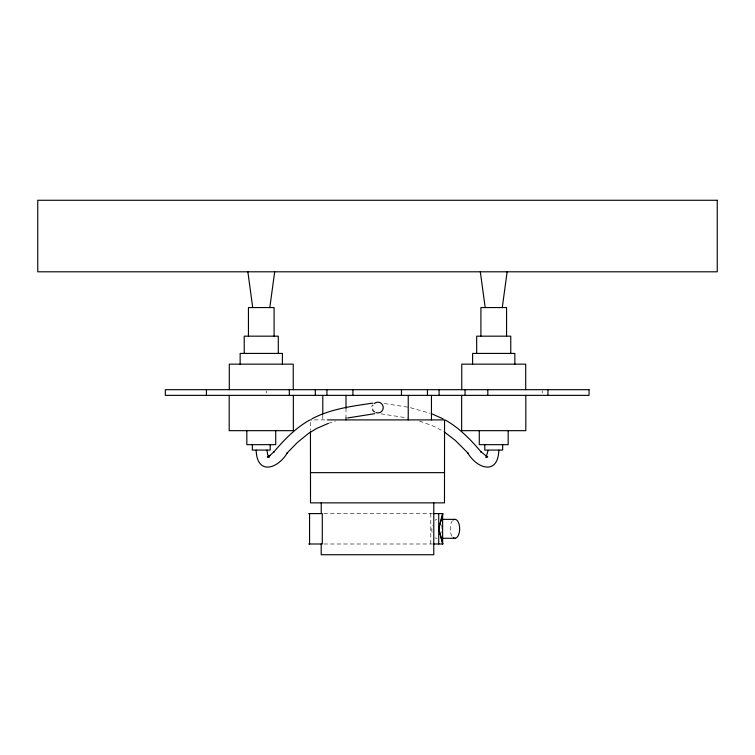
<?xml version="1.0" encoding="UTF-8"?>
<svg xmlns="http://www.w3.org/2000/svg" width="755" height="755" viewBox="0 0 755 755"><rect width="100%" height="100%" fill="white"/><g stroke="black" fill="none" stroke-linecap="round" stroke-linejoin="round"><path stroke-width="0.57" stroke-dasharray="3.77 2.83" d="M328.34 423.395L335.484 421.016M314.382 419.903L326.453 419.903M323.82 513.598L432.455 513.598M323.82 543.996L432.455 543.996M384.352 403.491L409.446 407.426L430.284 413.296M380.973 413.815L407.294 417.94M419.516 421.016L434.031 426.367L443.666 431.539M542.241 390.826L542.241 393.091M430.794 513.598L430.794 543.996M346.007 408.219L346.007 417.562M322.791 415.231L322.791 419.903M310.447 422.243L310.447 430.454M266.572 390.826L266.572 393.091M441.675 524.989A9.447 5.03 -86 0 1 441.345 532.454M437.032 538.164A9.447 5.03 -86 0 1 434.993 537.834M432.02 532.284A9.447 5.03 -86 0 1 432.341 525.414M435.163 520.261A9.447 5.03 -86 0 1 436.918 519.402M452.056 536.343A9.475 4.738 -90 0 1 452.396 520.79M374.593 412.315A5.37 5.37 0 0 1 372.394 404.859M374.669 411.881A5.37 5.37 0 0 1 373.168 404.963"/><path stroke-width="1.13" d="M278.302 353.425L278.302 336.173L244.214 336.173L244.233 353.425M321.215 502.868L321.243 513.598M510.767 353.425L510.767 336.173L476.669 336.173L476.698 353.425M327.321 419.903L444.553 419.903L444.478 502.868L310.522 502.868L310.447 431.624M498.838 450.084C498.168 475.254 477.386 469.402 467.439 452.509L467.958 453.094L455.397 440.486L444.365 431.973M488.023 450.575L486.116 457.303L486.767 456.709L486.041 457.247L487.787 456.907M269.818 307.559L274.678 271.8M502.283 307.559L507.143 271.8M309.588 420.101C295.403 428.076 284.012 439.995 273.574 452.283L274.112 451.679L269.308 456.039L269.988 455.567L267.213 456.907L268.959 457.247L268.233 456.709L268.884 457.303L267.685 454.699L266.93 450.084M311.909 418.836C330.766 408.88 352.075 406.143 372.885 403.123M328.34 423.395L316.628 428.444L308.427 433.483L297.413 442.458L287.042 453.094L287.561 452.509C277.614 469.402 256.832 475.254 256.162 450.084M347.706 417.94L374.744 413.693M310.447 419.903L311.419 419.903M310.447 472.649L444.553 472.649M308.663 513.598L322.291 513.598L322.291 543.996L308.663 543.996M433.37 513.598L442.949 513.598L438.721 528.802L442.628 543.996L442.628 513.598L438.721 528.802L442.949 543.996L433.37 543.996M441.666 538.277L455.048 538.277M441.835 519.346L454.378 519.383M487.173 456.766L480.888 451.679L481.426 452.283C470.988 439.995 459.597 428.076 445.412 420.101M432.162 413.985L443.091 418.836M480.322 271.8L485.182 307.559M247.857 271.8L252.717 307.559M321.205 543.996L321.215 554.727L433.785 554.727L433.785 502.868M547.96 389.684L547.96 395.365M525.81 395.365L525.81 430.671L461.645 430.671L461.645 395.365M525.707 389.684L525.707 364.155L461.758 364.155L461.758 389.684M514.853 364.155L514.853 353.425L472.602 353.425L472.602 364.155M508.172 430.671L508.172 444.667L479.283 444.667L479.283 430.671M506.558 336.173L506.558 307.559L480.907 307.559L480.907 336.173M502.66 444.667L502.66 450.084L484.795 450.084L484.795 444.667M487.815 389.684L487.815 395.365M465.061 389.684L465.061 395.365M439.08 389.684L439.08 395.365M438.721 513.598L438.721 543.996M431.454 395.365L431.454 419.903M427.453 389.684L427.453 395.365M408.238 395.365L408.238 419.903M401.471 389.684L401.471 395.365M352.915 389.684L352.915 395.365M346.007 395.365L346.007 408.219M346.007 417.562L346.007 419.903M326.924 389.684L326.924 395.365M322.791 395.365L322.791 414.061M315.307 389.684L315.307 395.365M309.569 513.598L309.569 543.996M293.355 395.365L293.346 430.671L229.19 430.671L229.19 395.365M293.242 389.684L293.242 364.155L229.293 364.155L229.293 389.684M289.316 389.684L289.316 395.365M282.398 364.155L282.398 353.425L240.147 353.425L240.147 364.155M275.717 430.671L275.717 444.667L246.828 444.667L246.828 430.671M274.093 336.173L274.093 307.559L248.442 307.559L248.442 336.173M270.205 444.667L270.205 450.084L252.34 450.084L252.34 444.667M206.426 389.684L206.426 395.365M453.34 519.874A9.475 4.738 -90 0 1 459.672 528.84A9.475 4.738 -90 0 1 453.293 537.692M374.282 403.576A5.398 5.398 0 0 1 380.114 402.689A5.37 5.37 0 0 1 382.813 409.644A5.37 5.37 0 0 1 375.962 412.589M717.25 200.273L37.75 200.273L37.75 271.8L717.25 271.8L717.25 200.273M589.06 389.684L165.326 389.684L165.326 395.365L589.06 395.365L589.06 389.684"/></g></svg>
